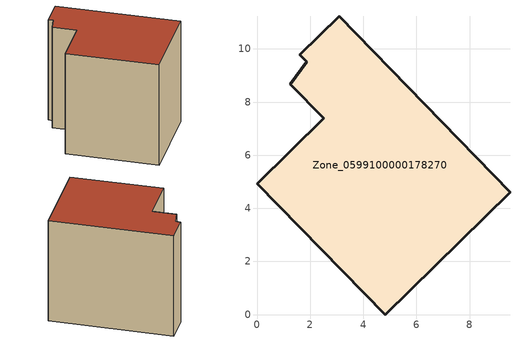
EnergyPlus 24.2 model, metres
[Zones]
Zone_0599100000178270
 floor ground (C_G): 1.61,9.78 3.09,11.22 9.52,4.6 4.82,0 0,4.93 2.51,7.38 1.25,8.67 1.87,9.51 z0
 wall outside (C_F): 4.82,0 9.52,4.6 3.09,11.22 1.61,9.78 1.87,9.51 1.25,8.67 2.51,7.38 0,4.93 4.82,0 z0:8.18
 roof outside (C_R): 3.09,11.22 1.61,9.78 1.87,9.51 1.25,8.67 2.51,7.38 0,4.93 4.82,0 9.52,4.6 z8.18
[BUILDING]
Pand.0599100000178270: North Axis=0; Terrain=City; Loads Convergence Tolerance Value=0.04; Temperature Convergence Tolerance Value=0.4; Solar Distribution=FullExterior; Maximum Number of Warmup Days=25; Minimum Number of Warmup Days=1
[Site:Location]
Rotterdam.The.Hague.AP_ZH_NLD Design_Conditions: Latitude=51.96; Longitude=4.45; Time Zone=1; Elevation=-4.5
[SITE:GROUNDTEMPERATURE:BUILDINGSURFACE]
18, 18, 18, 18, 18, 18, 18, 18, 18, 18, 18, 18
[MATERIAL] Thermal Absorptance=0.9; Solar Absorptance=0.7; Visible Absorptance=0.7
Name | Roughness | Thickness | Conductivity | Density | Specific Heat
G.TI.1975-1991 | MediumSmooth | 0.15 | 0.288461 | 540 | 1210
F.TI.1975-1991 | Rough | 0.3 | 0.230769 | 1920 | 840
R.TI.1975-1991 | MediumRough | 0.2 | 0.153846 | 1500 | 1000
[CONSTRUCTION]
C_G: G.TI.1975-1991
C_F: F.TI.1975-1991
C_R: R.TI.1975-1991
[ZONE]
Zone_0599100000178270: Type=1; Multiplier=1; Ceiling Height=Autocalculate; Volume=Autocalculate; Floor Area=autocalculate; Part of Total Floor Area=Yes
[ZONEINFILTRATION:DESIGNFLOWRATE]
Infil_Zone_0599100000178270: Zone or ZoneList or Space or SpaceList=Zone_0599100000178270; Schedule=AlwaysOn; Design Flow Rate Calculation Method=Flow/Area; Flow Rate per Floor Area=0.003; Constant Term Coefficient=1; Temperature Term Coefficient=0; Velocity Term Coefficient=0; Velocity Squared Term Coefficient=0
[HVACTEMPLATE:ZONE:IDEALLOADSAIRSYSTEM]
Zone_0599100000178270: Maximum Heating Supply Air Temperature=50; Minimum Cooling Supply Air Temperature=13; Maximum Heating Supply Air Humidity Ratio=0.0156; Minimum Cooling Supply Air Humidity Ratio=0.0077; Heating Limit=NoLimit; Cooling Limit=NoLimit; Dehumidification Control Type=ConstantSensibleHeatRatio; Cooling Sensible Heat Ratio=0.7; Dehumidification Setpoint=60; Humidification Control Type=None; Humidification Setpoint=30; Outdoor Air Method=None; Outdoor Air Flow Rate per Person=0.00944; Outdoor Air Flow Rate per Zone Floor Area=0; Outdoor Air Flow Rate per Zone=0; Demand Controlled Ventilation Type=None; Outdoor Air Economizer Type=NoEconomizer; Heat Recovery Type=None; Sensible Heat Recovery Effectiveness=0.7; Latent Heat Recovery Effectiveness=0.65
[ZONECONTROL:THERMOSTAT]
ThermostatControl_Zone_0599100000178270: Zone or ZoneList=Zone_0599100000178270; Control Type Schedule=DualSetpointControlType; Control 1=Thermostat_Zone_0599100000178270; Temperature Difference Between Cutout And Setpoint=0
[THERMOSTATSETPOINT:DUALSETPOINT]
Thermostat_Zone_0599100000178270: Heating Setpoint Temperature Schedule=HeatingSetpoint_Zone_0599100000178270; Cooling Setpoint Temperature Schedule=CoolingSetpoint_Zone_0599100000178270
[SCHEDULE:COMPACT]
HeatingSetpoint_Zone_0599100000178270: Through: 12/31, For: AllDays, Until: 24:00, 21
CoolingSetpoint_Zone_0599100000178270: Through: 12/31, For: AllDays, Until: 24:00, 24
DualSetpointControlType: Through: 12/31, For: AllDays, Until: 24:00, 4
AlwaysOn: Through: 12/31, For: AllDays, Until: 24:00, 1
